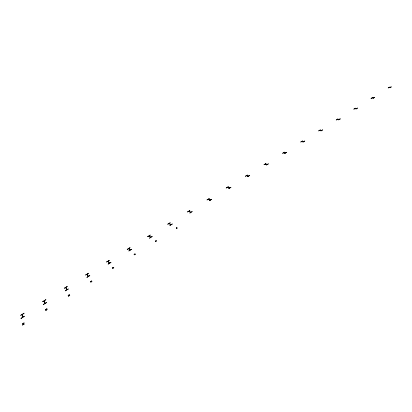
<?xml version="1.0" encoding="UTF-8"?>
<svg xmlns="http://www.w3.org/2000/svg" width="412" height="412" viewBox="0 0 412 412"><rect width="100%" height="100%" fill="white"/><g stroke="black" fill="none" stroke-linecap="round" stroke-linejoin="round"><path stroke-width="0.62" d="M87.236 274.201L88.513 273.187L85.511 275.051L86.968 274.366L88.132 276.416L86.839 277.461L89.888 275.561L88.415 276.261L87.241 274.207M188.887 211.243L189.896 210.506L187.383 212L188.691 211.387L190.73 212.298L189.793 213.097L192.27 211.552L190.941 212.175L188.902 211.263M169.208 223.479L170.244 222.727L167.648 224.267L168.956 223.654L170.789 224.71L169.811 225.534L172.381 223.937L171.052 224.555L169.219 223.5M265.24 164.058L266.039 163.471L263.943 164.728L265.076 164.172L267.156 164.45L266.43 165.068L268.475 163.796L267.311 164.352L265.251 164.074M303.562 141.646L301.795 141.537L300.698 142.058L302.588 140.889L301.965 141.409L303.732 141.501L304.834 140.976L302.851 142.155L303.562 141.635M321.551 130.47L320.866 130.959L322.745 129.832L321.695 130.346L319.774 130.336M319.758 130.321L320.443 129.826L318.579 130.944L319.619 130.434L321.54 130.444M176.882 228.13C175.996 228.608 178.133 227.872 176.738 227.929M371.995 97.948L372.587 97.526L370.934 98.514L374.766 97.335L373.102 98.334L373.663 97.886M356.447 108.644L355.85 109.072L357.626 108.001L356.668 108.48L354.959 108.583M354.928 108.557L355.535 108.124L353.764 109.19L354.717 108.716L356.447 108.614M339.251 119.465L338.587 119.933L340.415 118.836L336.187 119.995L338.005 118.908L337.346 119.372M176.743 227.918C177.654 227.439 175.502 228.15 176.882 228.109M390.416 87.406L389.932 87.746L391.4 86.865L389.113 87.432L389.531 87.071L388.135 87.936L390.416 87.375M22.851 317.086L24.473 316.215L20.873 318.564L22.475 317.302L22.222 314.619L20.6 315.355L24.148 313.151L22.578 314.387L22.835 317.065M148.938 236.091L147.491 236.776L150.334 235.01L149.206 235.906L150.844 237.137L152.311 236.447L149.432 238.239L150.576 237.317L148.948 236.097M46.268 309.953L45.583 310.504L47.215 309.484L46.494 309.829L46.355 309.227L47.03 308.706L45.408 309.721L46.123 309.371L46.268 309.963M23.278 324.45L22.423 325.135L24.287 323.971L23.433 324.388L23.335 323.492L24.174 322.838L22.32 323.997L23.185 323.585L23.278 324.45M229.582 188.032L228.655 188.717L231.024 187.3L229.757 187.903L227.573 187.336L228.413 186.626L226.131 188.042L227.388 187.439L229.566 188.011M134.616 254.199L135.445 254.173L134.302 254.884L134.765 254.498L133.957 254.549L135.095 253.844L134.626 254.183M66.579 289.842L65.235 290.908L68.387 288.946L66.914 289.646L66.033 287.37L67.347 286.34L64.251 288.266L65.699 287.576L66.574 289.832M210.213 200.088L209.255 200.788L211.753 199.295L210.501 199.897L208.477 199.207L209.342 198.476L206.937 199.975L208.189 199.377L210.197 200.067M113.099 267.646L113.315 267.918L113.887 267.651L112.667 268.413L113.151 268.021L112.96 267.759L112.368 268.021L113.594 267.28L113.099 267.646M130.012 250.115L128.776 251.011L131.809 249.208L130.357 249.899L128.93 248.539L130.094 247.586L127.154 249.415L128.595 248.735L130.007 250.099M44.733 303.443L43.188 304.674L46.664 302.511L45.032 303.278L44.444 300.786L45.959 299.596L42.544 301.718L44.161 300.966L44.733 303.433M109.36 263.222L108.068 264.159L111.06 262.382L109.582 263.083L108.124 261.229L109.391 260.291L106.445 262.042L107.908 261.352L109.355 263.232M91.273 281.762L90.702 282.22L92.031 281.391L91.371 281.7L91.155 281.314L91.732 280.871L90.398 281.674L91.042 281.365L91.268 281.772M248.39 176.156L247.56 176.758L249.76 175.445L248.611 176.001L246.675 175.636L247.416 175.002L245.3 176.315L246.438 175.764L248.379 176.135M68.902 295.136L69.113 295.692L69.829 295.342L68.33 296.279L68.989 295.77L68.789 295.224L68.057 295.564L69.551 294.632L68.902 295.136M285.32 152.986L284.589 153.522L286.68 152.275L285.578 152.8L283.919 152.661L284.553 152.1L282.555 153.341L283.652 152.821L285.305 152.96M155.901 240.948C157.456 241.144 153.949 241.999 155.911 241.252C154.397 241.03 157.672 240.237 155.911 240.938"/></g></svg>
